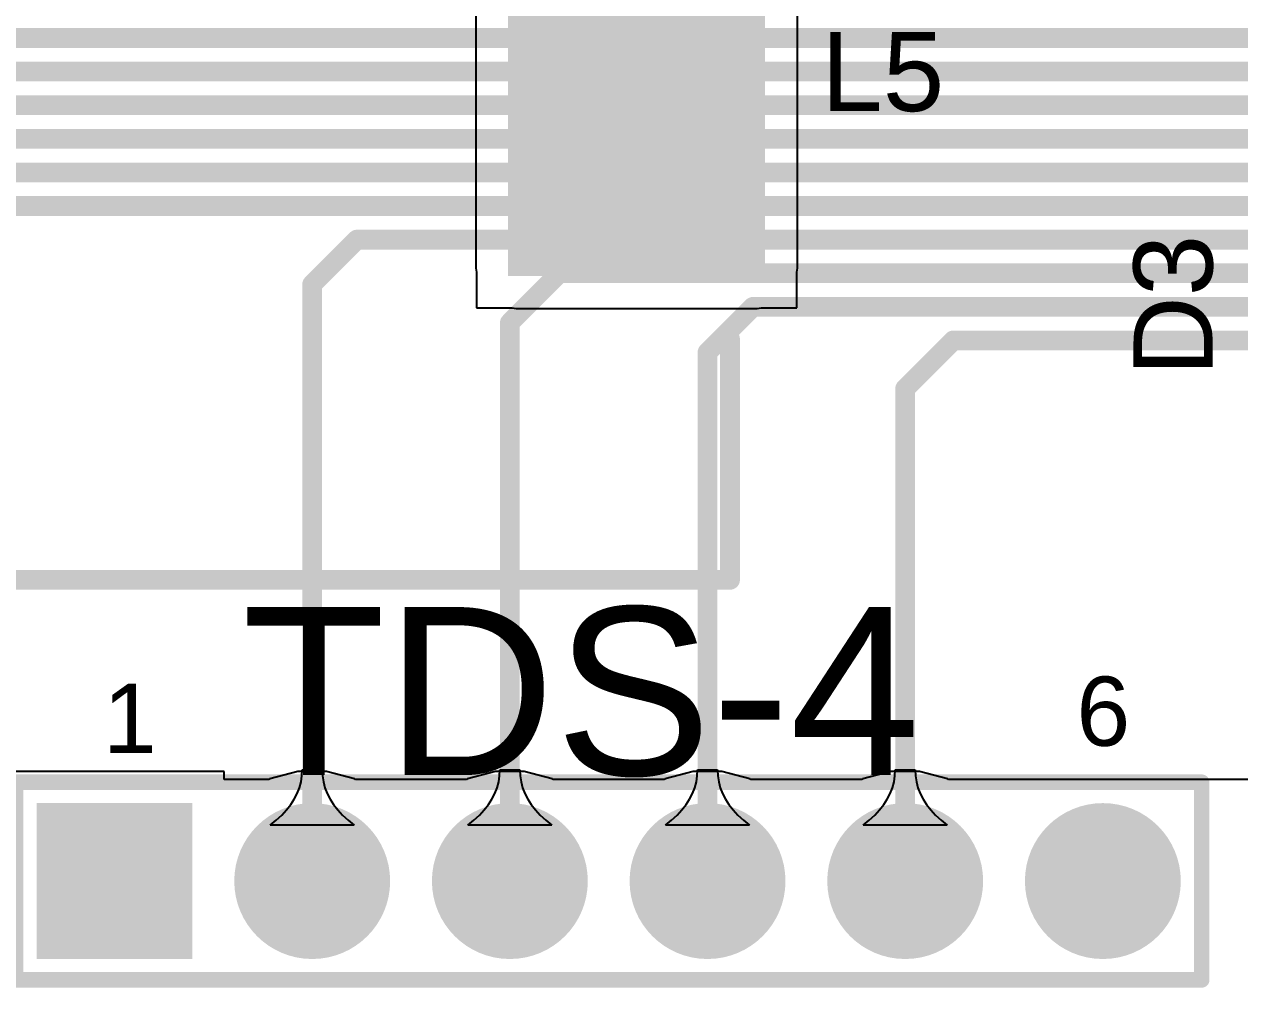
# Model space of a CAD drawing. Header units: millimetres. Extents: x -3 to 5437, y -3 to 5435.
# Drawn here: x 67.99 to 83.61, y -2.68 to 9.7 of the extents above; entities that cross this region are included whole.
import ezdxf

# ---------------------------------------------------------------- set-up
doc = ezdxf.new("R2010")
doc.units = ezdxf.units.MM
for name, color, linetype in [('BottomLayer', 5, 'Continuous'), ('BottomSolder', 6, 'Continuous'), ('MultiLayer', 9, 'Continuous'), ('PadHoleLayer', 156, 'Continuous'), ('TopLayer', 1, 'Continuous'), ('TopOverlay', 2, 'Continuous'), ('TopPaste', 8, 'Continuous'), ('TopSolder', 216, 'Continuous')]:
    doc.layers.add(name, color=color, linetype=linetype)
doc.styles.add('Arial', font='', dxfattribs={"height": 0.2})
doc.styles.get('Arial').set_extended_font_data('Arial')

# ---------------------------------------------------------------- blocks, each defined once
blk = doc.blocks.new('SRP1245CC_3R3M_148')
at = {"layer": 'TopLayer'}
for points in [[(-7.099998499999999, 2.50000008), (-3.99999962, 2.50000008), (-3.99999962, -2.50000008), (-7.099998499999999, -2.50000008)], [(3.99999962, 2.50000008), (7.099998499999999, 2.50000008), (7.099998499999999, -2.50000008), (3.99999962, -2.50000008)]]:
    blk.add_hatch(color=1, dxfattribs=at).paths.add_polyline_path(points)
at = {"layer": 'TopPaste'}
for points in [[(-7.099998499999999, 2.50000008), (-3.99999962, 2.50000008), (-3.99999962, -2.50000008), (-7.099998499999999, -2.50000008)], [(3.99999962, 2.50000008), (7.099998499999999, 2.50000008), (7.099998499999999, -2.50000008), (3.99999962, -2.50000008)]]:
    blk.add_hatch(color=8, dxfattribs=at).paths.add_polyline_path(points)
at = {"layer": 'TopSolder'}
for points in [[(-7.201598499999999, 2.60160008), (-3.898399619999999, 2.60160008), (-3.898399619999999, -2.60160008), (-7.201598499999999, -2.60160008)], [(3.898399619999999, 2.60160008), (7.201598499999999, 2.60160008), (7.201598499999999, -2.60160008), (3.898399619999999, -2.60160008)]]:
    blk.add_hatch(color=216, dxfattribs=at).paths.add_polyline_path(points)
at = {"layer": 'TopOverlay', "const_width": 0.254}
for points in [[(-6.7499992, 3.4100008), (-6.7499992, 6.504000199999999)], [(-6.7499992, 6.504000199999999), (6.7499992, 6.504000199999999)], [(6.7499992, 3.4100008), (6.7499992, 6.504000199999999)], [(-6.7499992, -6.504000199999999), (-6.7499992, -3.4100008)], [(6.7499992, -6.504000199999999), (6.7499992, -3.4100008)], [(-6.7499992, -6.504000199999999), (6.7499992, -6.504000199999999)]]:
    blk.add_lwpolyline(points, dxfattribs=at)
at = {"layer": 'TopOverlay', "const_width": 0.127}
for points in [[(-6.813499199999999, 6.504000199999999, 1), (-6.686499199999999, 6.504000199999999, 1)], [(-6.813499199999999, 6.504000199999999, 1), (-6.686499199999999, 6.504000199999999, 1)], [(6.686499199999999, 6.504000199999999, 1), (6.813499199999999, 6.504000199999999, 1)], [(6.686499199999999, 6.504000199999999, 1), (6.813499199999999, 6.504000199999999, 1)], [(-6.813499199999999, 3.4100008, 1), (-6.686499199999999, 3.4100008, 1)], [(6.686499199999999, 3.4100008, 1), (6.813499199999999, 3.4100008, 1)], [(-6.813499199999999, -3.4100008, 1), (-6.686499199999999, -3.4100008, 1)], [(6.686499199999999, -3.4100008, 1), (6.813499199999999, -3.4100008, 1)], [(-6.813499199999999, -6.504000199999999, 1), (-6.686499199999999, -6.504000199999999, 1)], [(-6.813499199999999, -6.504000199999999, 1), (-6.686499199999999, -6.504000199999999, 1)], [(6.686499199999999, -6.504000199999999, 1), (6.813499199999999, -6.504000199999999, 1)], [(6.686499199999999, -6.504000199999999, 1), (6.813499199999999, -6.504000199999999, 1)]]:
    blk.add_lwpolyline(points, format="xyb", close=True, dxfattribs=at)
blk = doc.blocks.new('HDR1X6_381')
at = {"layer": 'BottomLayer'}
blk.add_hatch(color=5, dxfattribs=at).paths.add_polyline_path([(-0.8999994699999999, 0.8999994699999999), (0.8999994699999999, 0.8999994699999999), (0.8999994699999999, -0.8999994699999999), (-0.8999994699999999, -0.8999994699999999)])
h = blk.add_hatch(color=5, dxfattribs=at)
edge = h.paths.add_edge_path()
edge.add_arc((2.54, 0), 0.8999982, 0, 360)
h = blk.add_hatch(color=5, dxfattribs=at)
edge = h.paths.add_edge_path()
edge.add_arc((5.08, 0), 0.8999982, 0, 360)
h = blk.add_hatch(color=5, dxfattribs=at)
edge = h.paths.add_edge_path()
edge.add_arc((7.619999999999999, 0), 0.8999982, 0, 360)
h = blk.add_hatch(color=5, dxfattribs=at)
edge = h.paths.add_edge_path()
edge.add_arc((10.16, 0), 0.8999982, 0, 360)
h = blk.add_hatch(color=5, dxfattribs=at)
edge = h.paths.add_edge_path()
edge.add_arc((12.7, 0), 0.8999982, 0, 360)
at = {"layer": 'BottomSolder'}
blk.add_hatch(color=6, dxfattribs=at).paths.add_polyline_path([(-1.00159947, 1.00159947), (1.00159947, 1.00159947), (1.00159947, -1.00159947), (-1.00159947, -1.00159947)])
h = blk.add_hatch(color=6, dxfattribs=at)
edge = h.paths.add_edge_path()
edge.add_arc((2.54, 0), 1.0015982, 0, 360)
h = blk.add_hatch(color=6, dxfattribs=at)
edge = h.paths.add_edge_path()
edge.add_arc((5.08, 0), 1.0015982, 0, 360)
h = blk.add_hatch(color=6, dxfattribs=at)
edge = h.paths.add_edge_path()
edge.add_arc((7.619999999999999, 0), 1.0015982, 0, 360)
h = blk.add_hatch(color=6, dxfattribs=at)
edge = h.paths.add_edge_path()
edge.add_arc((10.16, 0), 1.0015982, 0, 360)
h = blk.add_hatch(color=6, dxfattribs=at)
edge = h.paths.add_edge_path()
edge.add_arc((12.7, 0), 1.0015982, 0, 360)
at = {"layer": 'MultiLayer'}
blk.add_hatch(color=9, dxfattribs=at).paths.add_polyline_path([(-0.8999994699999999, 0.8999994699999999), (0.8999994699999999, 0.8999994699999999), (0.8999994699999999, -0.8999994699999999), (-0.8999994699999999, -0.8999994699999999)])
h = blk.add_hatch(color=9, dxfattribs=at)
edge = h.paths.add_edge_path()
edge.add_arc((2.54, 0), 0.8999982, 0, 360)
h = blk.add_hatch(color=9, dxfattribs=at)
edge = h.paths.add_edge_path()
edge.add_arc((5.08, 0), 0.8999982, 0, 360)
h = blk.add_hatch(color=9, dxfattribs=at)
edge = h.paths.add_edge_path()
edge.add_arc((7.619999999999999, 0), 0.8999982, 0, 360)
h = blk.add_hatch(color=9, dxfattribs=at)
edge = h.paths.add_edge_path()
edge.add_arc((10.16, 0), 0.8999982, 0, 360)
h = blk.add_hatch(color=9, dxfattribs=at)
edge = h.paths.add_edge_path()
edge.add_arc((12.7, 0), 0.8999982, 0, 360)
at = {"layer": 'PadHoleLayer'}
h = blk.add_hatch(color=156, dxfattribs=at)
edge = h.paths.add_edge_path()
edge.add_arc((0, 0), 0.4499991, 0, 360)
h = blk.add_hatch(color=156, dxfattribs=at)
edge = h.paths.add_edge_path()
edge.add_arc((2.54, 0), 0.4499991, 0, 360)
h = blk.add_hatch(color=156, dxfattribs=at)
edge = h.paths.add_edge_path()
edge.add_arc((5.08, 0), 0.4499991, 0, 360)
h = blk.add_hatch(color=156, dxfattribs=at)
edge = h.paths.add_edge_path()
edge.add_arc((7.619999999999999, 0), 0.4499991, 0, 360)
h = blk.add_hatch(color=156, dxfattribs=at)
edge = h.paths.add_edge_path()
edge.add_arc((10.16, 0), 0.4499991, 0, 360)
h = blk.add_hatch(color=156, dxfattribs=at)
edge = h.paths.add_edge_path()
edge.add_arc((12.7, 0), 0.4499991, 0, 360)
at = {"layer": 'TopLayer'}
blk.add_hatch(color=1, dxfattribs=at).paths.add_polyline_path([(-0.8999994699999999, 0.8999994699999999), (0.8999994699999999, 0.8999994699999999), (0.8999994699999999, -0.8999994699999999), (-0.8999994699999999, -0.8999994699999999)])
h = blk.add_hatch(color=1, dxfattribs=at)
edge = h.paths.add_edge_path()
edge.add_arc((2.54, 0), 0.8999982, 0, 360)
h = blk.add_hatch(color=1, dxfattribs=at)
edge = h.paths.add_edge_path()
edge.add_arc((5.08, 0), 0.8999982, 0, 360)
h = blk.add_hatch(color=1, dxfattribs=at)
edge = h.paths.add_edge_path()
edge.add_arc((7.619999999999999, 0), 0.8999982, 0, 360)
h = blk.add_hatch(color=1, dxfattribs=at)
edge = h.paths.add_edge_path()
edge.add_arc((10.16, 0), 0.8999982, 0, 360)
h = blk.add_hatch(color=1, dxfattribs=at)
edge = h.paths.add_edge_path()
edge.add_arc((12.7, 0), 0.8999982, 0, 360)
at = {"layer": 'TopSolder'}
blk.add_hatch(color=216, dxfattribs=at).paths.add_polyline_path([(-1.00159947, 1.00159947), (1.00159947, 1.00159947), (1.00159947, -1.00159947), (-1.00159947, -1.00159947)])
h = blk.add_hatch(color=216, dxfattribs=at)
edge = h.paths.add_edge_path()
edge.add_arc((2.54, 0), 1.0015982, 0, 360)
h = blk.add_hatch(color=216, dxfattribs=at)
edge = h.paths.add_edge_path()
edge.add_arc((5.08, 0), 1.0015982, 0, 360)
h = blk.add_hatch(color=216, dxfattribs=at)
edge = h.paths.add_edge_path()
edge.add_arc((7.619999999999999, 0), 1.0015982, 0, 360)
h = blk.add_hatch(color=216, dxfattribs=at)
edge = h.paths.add_edge_path()
edge.add_arc((10.16, 0), 1.0015982, 0, 360)
h = blk.add_hatch(color=216, dxfattribs=at)
edge = h.paths.add_edge_path()
edge.add_arc((12.7, 0), 1.0015982, 0, 360)
at = {"layer": 'TopOverlay', "const_width": 0.1999996}
for points in [[(-1.27, -1.27), (-1.27, 1.27)], [(-1.27, 1.27), (13.97, 1.27)], [(13.97, -1.27), (13.97, 1.27)], [(-1.27, -1.27), (13.97, -1.27)]]:
    blk.add_lwpolyline(points, dxfattribs=at)
at = {"layer": 'TopOverlay', "const_width": 0.0999998}
for points in [[(-1.3199999, 1.27, 1), (-1.2200001, 1.27, 1)], [(-1.3199999, 1.27, 1), (-1.2200001, 1.27, 1)], [(13.9200001, 1.27, 1), (14.0199999, 1.27, 1)], [(13.9200001, 1.27, 1), (14.0199999, 1.27, 1)], [(-1.3199999, -1.27, 1), (-1.2200001, -1.27, 1)], [(-1.3199999, -1.27, 1), (-1.2200001, -1.27, 1)], [(13.9200001, -1.27, 1), (14.0199999, -1.27, 1)], [(13.9200001, -1.27, 1), (14.0199999, -1.27, 1)]]:
    blk.add_lwpolyline(points, format="xyb", close=True, dxfattribs=at)

msp = doc.modelspace()

# ---------------------------------------------------------------- hatches: boundary and pattern name
at = {"layer": 'TopLayer'}
msp.add_hatch(color=1, dxfattribs=at).paths.add_polyline_path([(74.30719961999999, 6.56779992), (77.4071985, 6.56779992), (77.4071985, 13.8963654), (74.30719961999999, 13.8963654)])

# ---------------------------------------------------------------- linework, layer by layer
at = {"layer": 'BottomLayer'}
for p, q in [((71.54466006, -0.03219449999999999), (71.55705017999999, 0.04530852)), ((71.55705017999999, 0.04530852), (71.56118022, 0.12464288)), ((71.56118022, 0.12464288), (71.81518022, 0.12464288)), ((71.81518022, 0.12464288), (71.81931026, 0.04530852)), ((71.81931026, 0.04530852), (71.83170038, -0.03219449999999999)), ((74.08466005999999, -0.03219449999999999), (74.09705018, 0.04530852)), ((74.09705018, 0.04530852), (74.10118021999999, 0.12464288)), ((74.10118021999999, 0.12464288), (74.35518022, 0.12464288)), ((74.35518022, 0.12464288), (74.35931026, 0.04530852)), ((74.35931026, 0.04530852), (74.37170038, -0.03219449999999999)), ((76.62466006, -0.03219449999999999), (76.63705018, 0.04530852)), ((76.63705018, 0.04530852), (76.64118022, 0.12464288)), ((76.64118022, 0.12464288), (76.89518022, 0.12464288)), ((76.89518022, 0.12464288), (76.89931026, 0.04530852)), ((76.89931026, 0.04530852), (76.91170038, -0.03219449999999999)), ((79.16466005999999, -0.03219449999999999), (79.17705018, 0.04530852)), ((79.17705018, 0.04530852), (79.18118022, 0.12464288)), ((79.18118022, 0.12464288), (79.43518021999999, 0.12464288)), ((79.43518021999999, 0.12464288), (79.43931026, 0.04530852)), ((79.43931026, 0.04530852), (79.45170037999999, -0.03219449999999999)), ((71.49509958, -0.1817116), (71.52400986, -0.10786872)), ((71.52400986, -0.10786872), (71.54466006, -0.03219449999999999)), ((71.83170038, -0.03219449999999999), (71.85235057999999, -0.10786872)), ((71.85235057999999, -0.10786872), (71.88126086, -0.1817116)), ((74.03509958, -0.1817116), (74.06400985999998, -0.10786872)), ((74.06400985999998, -0.10786872), (74.08466005999999, -0.03219449999999999)), ((74.37170038, -0.03219449999999999), (74.39235058, -0.10786872)), ((74.39235058, -0.10786872), (74.42126085999999, -0.1817116)), ((76.57509958, -0.1817116), (76.60400985999999, -0.10786872)), ((76.60400985999999, -0.10786872), (76.62466006, -0.03219449999999999)), ((76.91170038, -0.03219449999999999), (76.93235058, -0.10786872)), ((76.93235058, -0.10786872), (76.96126086, -0.1817116)), ((79.11509957999999, -0.1817116), (79.14400986, -0.10786872)), ((79.14400986, -0.10786872), (79.16466005999999, -0.03219449999999999)), ((79.45170037999999, -0.03219449999999999), (79.47235058, -0.10786872)), ((79.47235058, -0.10786872), (79.50126086, -0.1817116)), ((71.41250131999999, -0.32391096), (71.45792922, -0.2537282199999999)), ((71.45792922, -0.2537282199999999), (71.49509958, -0.1817116)), ((71.88126086, -0.1817116), (71.91843122, -0.2537282199999999)), ((71.91843122, -0.2537282199999999), (71.96385912, -0.32391096)), ((73.95250132, -0.32391096), (73.99792922, -0.2537282199999999)), ((73.99792922, -0.2537282199999999), (74.03509958, -0.1817116)), ((74.42126085999999, -0.1817116), (74.45843122, -0.2537282199999999)), ((74.45843122, -0.2537282199999999), (74.50385911999999, -0.32391096)), ((76.49250132, -0.32391096), (76.53792922, -0.2537282199999999)), ((76.53792922, -0.2537282199999999), (76.57509958, -0.1817116)), ((76.96126086, -0.1817116), (76.99843122, -0.2537282199999999)), ((76.99843122, -0.2537282199999999), (77.04385912, -0.32391096)), ((79.03250132, -0.32391096), (79.07792921999999, -0.2537282199999999)), ((79.07792921999999, -0.2537282199999999), (79.11509957999999, -0.1817116)), ((79.50126086, -0.1817116), (79.53843121999999, -0.2537282199999999)), ((79.53843121999999, -0.2537282199999999), (79.58385912, -0.32391096)), ((71.22664952, -0.52348638), (71.2968602, -0.45879004)), ((71.2968602, -0.45879004), (71.3588108, -0.3922649)), ((71.3588108, -0.3922649), (71.41250131999999, -0.32391096)), ((71.96385912, -0.32391096), (72.01754964, -0.3922649)), ((72.01754964, -0.3922649), (72.07950024, -0.45879004)), ((72.07950024, -0.45879004), (72.14971092, -0.52348638)), ((73.76664952, -0.52348638), (73.8368602, -0.45879004)), ((73.8368602, -0.45879004), (73.89881079999999, -0.3922649)), ((73.89881079999999, -0.3922649), (73.95250132, -0.32391096)), ((74.50385911999999, -0.32391096), (74.55754963999999, -0.3922649)), ((74.55754963999999, -0.3922649), (74.61950024, -0.45879004)), ((74.61950024, -0.45879004), (74.68971092, -0.52348638)), ((76.30664952, -0.52348638), (76.3768602, -0.45879004)), ((76.3768602, -0.45879004), (76.4388108, -0.3922649)), ((76.4388108, -0.3922649), (76.49250132, -0.32391096)), ((77.04385912, -0.32391096), (77.09754964, -0.3922649)), ((77.09754964, -0.3922649), (77.15950023999999, -0.45879004)), ((77.15950023999999, -0.45879004), (77.22971091999999, -0.52348638)), ((78.84664951999999, -0.52348638), (78.91686019999999, -0.45879004)), ((78.91686019999999, -0.45879004), (78.9788108, -0.3922649)), ((78.9788108, -0.3922649), (79.03250132, -0.32391096)), ((79.58385912, -0.32391096), (79.63754964, -0.3922649)), ((79.63754964, -0.3922649), (79.69950023999999, -0.45879004)), ((79.69950023999999, -0.45879004), (79.76971092, -0.52348638)), ((71.14818129999999, -0.58635138), (71.22664952, -0.52348638)), ((72.22817914, -0.58635138), (71.14818129999999, -0.58635138)), ((72.14971092, -0.52348638), (72.22817914, -0.58635138)), ((73.6881813, -0.58635138), (73.76664952, -0.52348638)), ((74.76817913999999, -0.58635138), (73.6881813, -0.58635138)), ((74.68971092, -0.52348638), (74.76817913999999, -0.58635138)), ((76.2281813, -0.58635138), (76.30664952, -0.52348638)), ((77.30817914, -0.58635138), (76.2281813, -0.58635138)), ((77.22971091999999, -0.52348638), (77.30817914, -0.58635138)), ((78.7681813, -0.58635138), (78.84664951999999, -0.52348638)), ((79.84817914, -0.58635138), (78.7681813, -0.58635138)), ((79.76971092, -0.52348638), (79.84817914, -0.58635138))]:
    msp.add_line(p, q, dxfattribs=at)
at = {"layer": 'BottomLayer', "const_width": 0.254}
for points in [[(59.5077804, 9.52587376), (99.11483351999999, 9.52587376)], [(59.68663704, 9.094073759999999), (99.29369016, 9.094073759999999)], [(59.86549368, 8.66227376), (99.47254679999999, 8.66227376)], [(60.06763704, 8.230473759999999), (99.65140344, 8.230473759999999)], [(61.35079932, 7.798673759999999), (99.83026007999999, 7.798673759999999)], [(63.89226236, 7.36687376), (100.00911672, 7.36687376)], [(71.68818021999999, 6.36014476), (72.26310921999999, 6.93507376)], [(72.26310921999999, 6.93507376), (100.18797336, 6.93507376)], [(74.22818022, 5.8667396), (74.86471438, 6.50327376)], [(74.86471438, 6.50327376), (100.36683, 6.50327376)], [(71.68818021999999, -1.30634994), (71.68818021999999, 6.36014476)], [(76.76818021999999, 5.4867302), (77.35292378, 6.07147376)], [(77.35292378, 6.07147376), (100.54568664, 6.07147376)], [(74.22818022, -1.30634994), (74.22818022, 5.8667396)], [(79.30818022, 5.021679059999999), (79.92617492, 5.639673759999999)], [(79.92617492, 5.639673759999999), (100.72454328, 5.639673759999999)], [(76.76818021999999, -1.30634994), (76.76818021999999, 5.4867302)], [(79.30818022, -1.30634994), (79.30818022, 5.021679059999999)]]:
    msp.add_lwpolyline(points, dxfattribs=at)
at = {"layer": 'BottomLayer', "const_width": 0.127}
for points in [[(72.19960922, 6.93507376, 1), (72.32660922, 6.93507376, 1)], [(72.19960922, 6.93507376, 1), (72.32660922, 6.93507376, 1)], [(74.80121437999999, 6.50327376, 1), (74.92821438, 6.50327376, 1)], [(74.80121437999999, 6.50327376, 1), (74.92821438, 6.50327376, 1)], [(71.62468022, 6.36014476, 1), (71.75168022, 6.36014476, 1)], [(71.62468022, 6.36014476, 1), (71.75168022, 6.36014476, 1)], [(77.28942377999999, 6.07147376, 1), (77.41642377999999, 6.07147376, 1)], [(77.28942377999999, 6.07147376, 1), (77.41642377999999, 6.07147376, 1)], [(74.16468022, 5.8667396, 1), (74.29168022, 5.8667396, 1)], [(74.16468022, 5.8667396, 1), (74.29168022, 5.8667396, 1)], [(79.86267491999999, 5.639673759999999, 1), (79.98967492, 5.639673759999999, 1)], [(79.86267491999999, 5.639673759999999, 1), (79.98967492, 5.639673759999999, 1)], [(76.70468021999999, 5.4867302, 1), (76.83168022, 5.4867302, 1)], [(76.70468021999999, 5.4867302, 1), (76.83168022, 5.4867302, 1)], [(79.24468021999999, 5.021679059999999, 1), (79.37168021999999, 5.021679059999999, 1)], [(79.24468021999999, 5.021679059999999, 1), (79.37168021999999, 5.021679059999999, 1)], [(71.62468022, -1.30634994, 1), (71.75168022, -1.30634994, 1)], [(74.16468022, -1.30634994, 1), (74.29168022, -1.30634994, 1)], [(76.70468021999999, -1.30634994, 1), (76.83168022, -1.30634994, 1)], [(79.24468021999999, -1.30634994, 1), (79.37168021999999, -1.30634994, 1)]]:
    msp.add_lwpolyline(points, format="xyb", close=True, dxfattribs=at)
at = {"layer": 'TopLayer'}
for p, q in [((77.92515021999999, 6.56779992), (77.92515021999999, 13.89636794)), ((73.7892479, 10.73512204), (73.7892479, 6.56779992)), ((73.7892479, 6.56779992), (73.79919962, 6.517767)), ((77.9151985, 6.517767), (77.92515021999999, 6.56779992)), ((73.79919962, 6.517767), (73.79919962, 6.05979992)), ((77.9151985, 6.05979992), (77.9151985, 6.517767)), ((73.79919962, 6.05979992), (74.2571667, 6.05979992)), ((74.2571667, 6.05979992), (74.30719961999999, 6.0498482)), ((74.30719961999999, 6.0498482), (77.4071985, 6.0498482)), ((77.4071985, 6.0498482), (77.45723142, 6.05979992)), ((77.45723142, 6.05979992), (77.9151985, 6.05979992)), ((70.55617842, 0.10164826), (67.74018202, 0.10164826)), ((70.55617842, -0.00262128), (70.55617842, 0.10164826)), ((71.1447142, 0.00569468), (71.13030986, -0.00262128)), ((71.50281355999999, 0.10164826), (71.1447142, 0.00569468)), ((71.87354687999999, 0.10164826), (71.50281355999999, 0.10164826)), ((72.23164623999999, 0.00569468), (71.87354687999999, 0.10164826)), ((72.24605057999999, -0.00262128), (72.23164623999999, 0.00569468)), ((73.6847142, 0.00569468), (73.67030985999999, -0.00262128)), ((74.04281356, 0.10164826), (73.6847142, 0.00569468)), ((74.41354688, 0.10164826), (74.04281356, 0.10164826)), ((74.77164624, 0.00569468), (74.41354688, 0.10164826)), ((74.78605058, -0.00262128), (74.77164624, 0.00569468)), ((76.2247142, 0.00569468), (76.21030986, -0.00262128)), ((76.58281355999999, 0.10164826), (76.2247142, 0.00569468)), ((76.95354687999999, 0.10164826), (76.58281355999999, 0.10164826)), ((77.31164624, 0.00569468), (76.95354687999999, 0.10164826)), ((77.32605058, -0.00262128), (77.31164624, 0.00569468)), ((78.7647142, 0.00569468), (78.75030986, -0.00262128)), ((79.12281356, 0.10164826), (78.7647142, 0.00569468)), ((79.49354688, 0.10164826), (79.12281356, 0.10164826)), ((79.85164624, 0.00569468), (79.49354688, 0.10164826)), ((79.86605057999999, -0.00262128), (79.85164624, 0.00569468)), ((71.13030986, -0.00262128), (70.55617842, -0.00262128)), ((73.67030985999999, -0.00262128), (72.24605057999999, -0.00262128)), ((76.21030986, -0.00262128), (74.78605058, -0.00262128)), ((78.75030986, -0.00262128), (77.32605058, -0.00262128)), ((83.73583202, -0.00262128), (79.86605057999999, -0.00262128))]:
    msp.add_line(p, q, dxfattribs=at)
at = {"layer": 'TopLayer', "const_width": 1.27}
msp.add_lwpolyline([(81.84818021999999, -1.30634994), (81.86083703999999, -1.29369312)], dxfattribs=at)
at = {"layer": 'TopLayer', "const_width": 0.635}
for points in [[(81.53068022, -1.30634994, 1), (82.16568022, -1.30634994, 1)], [(81.54333704, -1.29369312, 1), (82.17833704, -1.29369312, 1)]]:
    msp.add_lwpolyline(points, format="xyb", close=True, dxfattribs=at)

# ---------------------------------------------------------------- block references
for name, p in [('SRP1245CC_3R3M_148', (70.3072, 9.067799999999998)), ('HDR1X6_381', (69.14818022, -1.30634994))]:
    msp.add_blockref(name, p)

# ---------------------------------------------------------------- texts
at = {"layer": 'TopOverlay', "style": 'Arial'}
for s, height, p in [('L5', 1.016, (78.23115671999999, 8.586238859999998)), ('6', 0.889, (81.5086, 0.4318)), ('1', 0.889, (69.00006266, 0.34026602))]:
    msp.add_text(s, height=height, dxfattribs=at).set_placement(p)
for s, height, rotation, p in [('D3', 1.016, 90, (83.25767194, 5.18347452)), ('TDS-4', 2.159, 360, (70.78817948, 0.05536946))]:
    msp.add_text(s, height=height, rotation=rotation, dxfattribs=at).set_placement(p)

doc.saveas('drawing.dxf')
